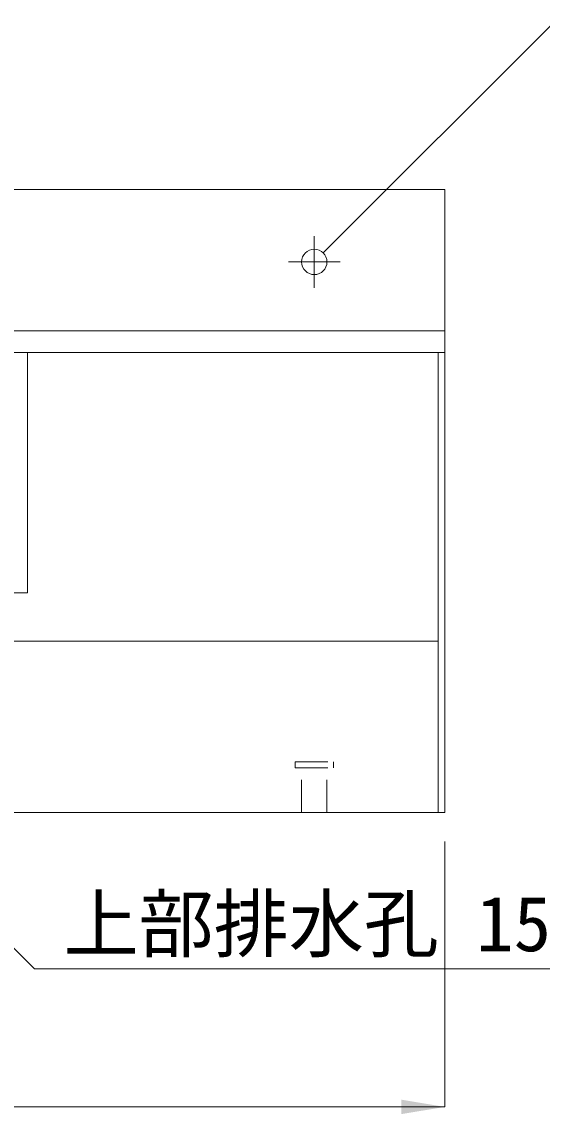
# Model space of a CAD drawing. Units: millimetres, scale not verified. Extents: x -44570 to -19804, y 69050 to 91573.
# Drawn here: x -37888 to -37529, y 85312 to 86066 of the extents above; entities that cross this region are included whole.
import ezdxf
from ezdxf.enums import TextEntityAlignment as Align

# ---------------------------------------------------------------- set-up
doc = ezdxf.new("R2010")
doc.units = ezdxf.units.MM
doc.header["$LTSCALE"] = 30
doc.linetypes.add('USER1', pattern=[1.35, 0.75, -0.6])
doc.linetypes.add('USER2', pattern=[28.575, 19.05, -3.175, 3.175, -3.175])
for name, color, linetype, lineweight in [('寸法線', 7, 'Continuous', 9), ('本体', 2, 'Continuous', 9), ('ｲﾝｻｰﾄ', 3, 'USER1', 5), ('ｸﾞﾚｰﾁﾝｸﾞ', 7, 'Continuous', 5)]:
    doc.layers.add(name, color=color, linetype=linetype, lineweight=lineweight)
doc.styles.add('ＭＳ ゴシック', font='')
doc.styles.get('ＭＳ ゴシック').set_extended_font_data('MS Gothic')

# ---------------------------------------------------------------- blocks, each defined once
blk = doc.blocks.new('filled_arrow')
at = {"color": 0, "linetype": 'Continuous', "lineweight": -2}
blk.add_solid([(7.5, 1.25), (0, 0), (7.5, -1.25)], dxfattribs=at)

msp = doc.modelspace()

# ---------------------------------------------------------------- linework, layer by layer
at = {"layer": '寸法線', "linetype": 'USER2'}
for p, q in [((-37686.31, 85917.93), (-37686.31, 85882.23)), ((-37704.16, 85900.08), (-37668.46, 85900.08))]:
    msp.add_line(p, q, dxfattribs=at)
at = {"layer": '寸法線'}
for p in [(-37596.31, 85500.08), (-38594.31, 85316.74)]:
    msp.add_line(p, (-37596.31, 85316.74), dxfattribs=at)
for points in [[(-37680.12, 85906.27), (-37520.57, 86065.82), (-37209.36, 86065.82)], [(-38095.22, 85628.01), (-37879.37, 85412.16), (-37397.03, 85412.16)]]:
    msp.add_lwpolyline(points, dxfattribs=at)
at = {"layer": '本体', "lineweight": 20}
for p, q in [((-38594.31, 85950.08), (-37596.31, 85950.08)), ((-37596.31, 85520.08), (-37596.31, 85950.08)), ((-38594.31, 85520.08), (-37596.31, 85520.08))]:
    msp.add_line(p, q, dxfattribs=at)
at = {"layer": '本体'}
for p, q in [((-38594.31, 85852.58), (-37596.31, 85852.58)), ((-38594.31, 85837.58), (-37596.31, 85837.58)), ((-38589.81, 85638.32), (-37600.81, 85638.32))]:
    msp.add_line(p, q, dxfattribs=at)
at = {"layer": '本体', "lineweight": 5}
msp.add_line((-37600.81, 85837.58), (-37600.81, 85520.08), dxfattribs=at)
at = {"layer": 'ｲﾝｻｰﾄ'}
for p, q in [((-37699.43, 85550.71), (-37699.43, 85555.08)), ((-37699.43, 85555.08), (-37673.18, 85555.08)), ((-37699.43, 85550.71), (-37673.18, 85550.71)), ((-37695.06, 85520.08), (-37695.06, 85550.71)), ((-37677.56, 85520.08), (-37677.56, 85550.71)), ((-37673.18, 85550.71), (-37673.18, 85555.08))]:
    msp.add_line(p, q, dxfattribs=at)
at = {"layer": 'ｲﾝｻｰﾄ', "linetype": 'Continuous'}
msp.add_circle((-37686.31, 85900.08), 8.75, dxfattribs=at)
at = {"layer": 'ｸﾞﾚｰﾁﾝｸﾞ'}
for p, q in [((-38306.31, 85837.58), (-37885.31, 85837.58)), ((-37884.31, 85837.58), (-37884.31, 85671.58)), ((-38306.31, 85671.58), (-37884.31, 85671.58))]:
    msp.add_line(p, q, dxfattribs=at)

# ---------------------------------------------------------------- block references
at = {"layer": '寸法線'}
for p, xscale, yscale, rotation in [((-37680.12, 85906.27), 0.2, 0.2, 45), ((-37596.31, 85316.74), 4, 4, 180)]:
    msp.add_blockref('filled_arrow', p, dxfattribs=dict(at, xscale=xscale, yscale=yscale, rotation=rotation))

# ---------------------------------------------------------------- texts
at = {"layer": '寸法線', "style": 'ＭＳ ゴシック'}
msp.add_text('上部排水孔 15×200 ', height=37.98, dxfattribs=at).set_placement((-37859.37, 85462.19), align=Align.TOP_LEFT)

doc.saveas('drawing.dxf')
